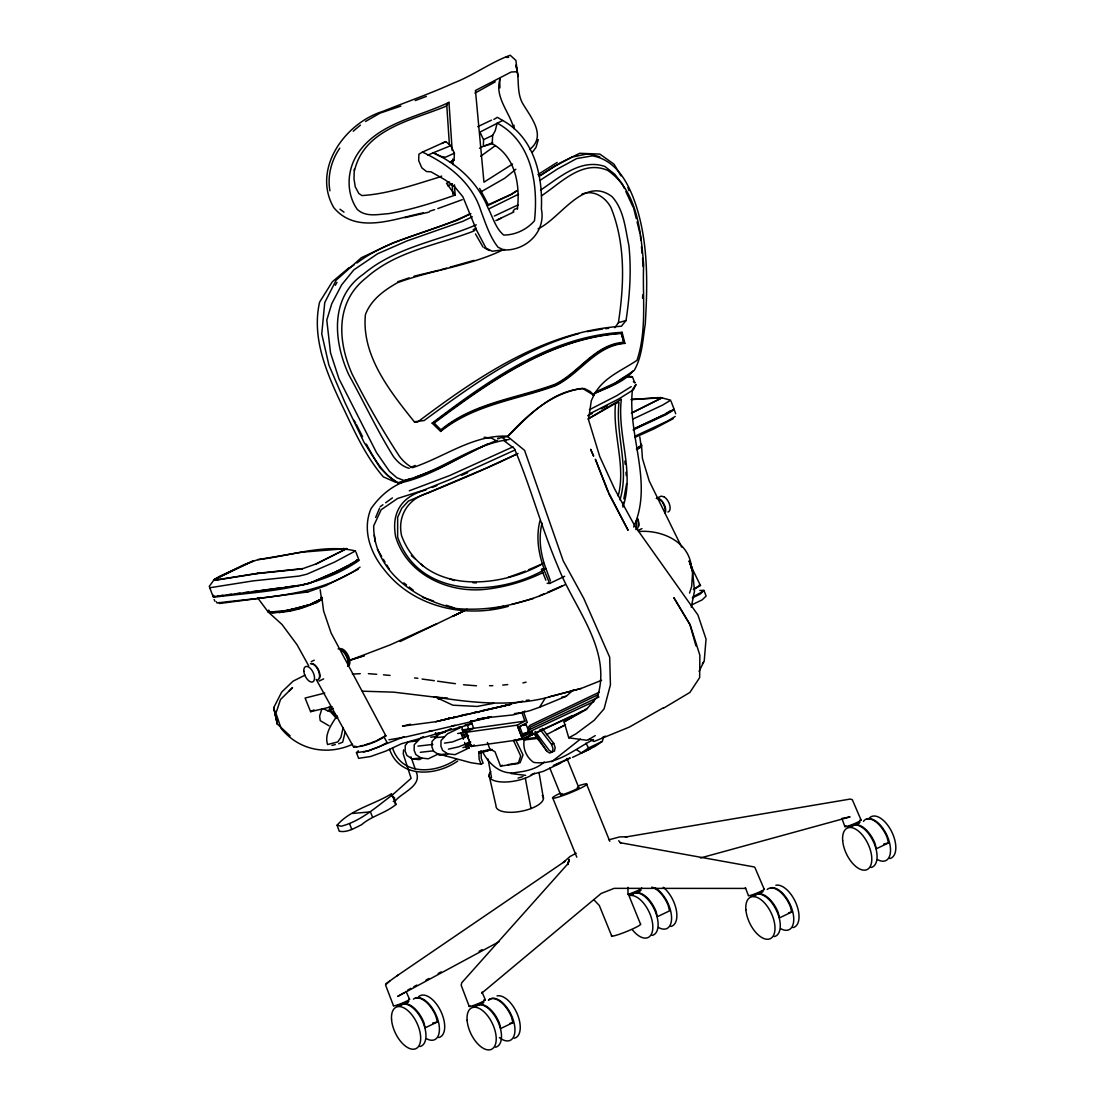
<?xml version="1.0" encoding="UTF-8"?>
<svg xmlns="http://www.w3.org/2000/svg" width="1105" height="1105" viewBox="0 0 1105 1105"><rect width="100%" height="100%" fill="white"/><g stroke="black" fill="none" stroke-linecap="round" stroke-linejoin="round"><path stroke-width="1.5" d="M643.027 266.54L642.571 258.266M513.977 128.594L514.005 125.197M518.19 76.48L515.869 65.112C519.889 77.488 516.146 91.052 522.361 102.917C530.276 116.688 547.334 135.832 529.544 149.562M499.695 79.215L499.93 87.848M354.263 169.176L354.001 178.955L355.257 186.8L358.807 193.486L361.957 195.571C388.117 193.914 413.574 184.922 438.533 177.38L441.655 176.096M504.64 249.62L492.222 251.249L485.965 248.059L476.365 229.771L462.871 196.759L454.611 186.717L445.218 179.935L431.074 171.841L426.489 171.537L421.792 167.808L418.685 160.584L418.905 154.189L422.455 152.103C448.34 164.355 472.332 182.753 481.062 211.317C485.717 223.638 489.764 236.705 497.996 247.189L503.687 249.951C525.994 250.946 546.174 231.746 541.367 208.776C542.914 175.446 534.102 137.752 502.665 120.473L479.943 132.117L483.562 139.644L483.368 146.316L479.487 148.236M440.674 431.433L440.895 429.831C473.493 402.786 516.463 398.477 554.724 384.388C579.282 372.73 594.835 344.069 624.063 342.246L621.231 333.13C549.696 338.13 488.603 381.874 432.939 423.16L432.152 423.146L440.674 431.433C473.824 404.568 516.85 399.844 555.47 385.728C580.042 373.918 595.623 345.63 624.878 343.351L622.101 332.315C549.862 336.403 487.761 380.907 432.152 423.146M422.455 152.103L445.647 141.606L450.868 145.611L454.39 153.181L454.127 159.894L450.357 162.269M642.571 298.198L642.751 294.855M517.389 209.259C520.193 184.797 515.676 156.799 492.195 143.678L492.664 135.349L495.247 130.735L497.153 123.097C531.988 141.758 538.411 184.991 534.475 220.751C526.919 229.536 515.275 235.103 503.673 235.047C495.579 228.265 492.72 216.911 487.927 207.781C477.954 182.767 457.47 163.83 433.243 152.766L427.676 155.28M538.121 737.297L527.126 738.568L524.143 739.991C522.637 748.486 526.533 757.602 533.701 762.395C556.685 765.655 574.476 749.149 593.551 739.494M615.582 402.98C612.267 434.113 626.162 465.274 618.206 496.007M614.794 327.729L618.413 322.66C624.173 284.496 625.692 244.067 610.982 207.63C605.651 197.339 593.482 189.19 581.852 194.231M414.486 422.179L417.579 422.041C477.664 376.888 543.881 331.486 621.369 326.237L626.038 320.533C629.781 295.643 631.549 270.394 628.856 245.31C625.237 228.652 624.063 209.853 612.046 196.649C584.075 175.46 560.746 218.32 538.08 228.818M345.119 732.311L342.674 742.201L338.683 743.748M320.188 589.725L321.583 599.753C305.629 608.22 286.54 613.814 268.46 612.198L268.777 610.305L268.46 612.198L282.024 624.505L297.052 644.754L308.709 665.845M641.397 444.196C641.743 448.561 630.251 451.641 641.066 446.102L639.809 436.889M539.931 520.911C535.87 536.809 538.466 553.439 544.019 568.633L545.939 568.592L550.497 580.954M542.072 523.079C538.176 538.245 540.607 554.102 545.939 568.592L541.519 569.448L545.884 580.208M622.958 507.098C634.864 471.49 616.963 435.204 621.341 399.25L587.971 418.975M634.781 382.827L632.433 376.833L630.9 376.404M622.64 505.593L623.248 502.223M623.855 498.852L626.59 483.714M500.109 78.704C494.225 96.812 509.184 111.453 513.576 127.628M619.974 499.847C629.753 467.719 615.25 435.08 618.993 402.4L615.54 403.38L588.537 418.754M343.158 727.573L340.893 737.408L337.688 741.994L327.577 744.535C324.179 734.273 331.666 724.079 337.066 715.847M691.233 607.128L694.534 591.009L692.269 568.426L689.064 560.926L691.73 566.976M621.728 333.392C550.525 338.144 489.418 381.888 434.168 423.077L432.939 423.16L440.702 430.77C473.272 403.546 516.325 399.278 554.682 385.327C579.158 373.614 594.573 344.801 623.855 343.185L624.063 342.246M568.895 860.367L567.846 864.552L569.255 859.359L567.873 863.792L461.766 982.732L461.186 985.232L469.224 1006.448M389.941 980.867L385.521 984.942L393.449 1005.633M576.769 749.798L581.341 752.961L595.029 746.414L602.336 741.372L603.496 737.173M538.287 139.562L536.022 147.338L532.251 152.504M321.79 709.079L319.621 716.123L320.243 720.653L329.055 725.819M354.512 170.681C364.139 129.009 411.806 120.376 445.729 106.37L448.975 102.364L452.166 150.446M689.548 593.067L691.647 586.603L692.586 572.57L690.003 562.127L691.509 568.592C690.266 542.168 662.282 529.571 638.814 531.519M393.256 801.415L394.734 801.608L394.499 797.769L391.446 795.78L411.101 778.362L403.284 754.024L403.56 749.894M375.645 517.471L379.568 508.231M601.631 680.293L581.147 688.456L545.359 698.015L539.558 707.241L529.792 710.695L512.761 714.949L489.045 717.463L470.426 721.399M598.15 694.714L530.566 727.021L526.919 733.278L522.154 735.391M498.921 438.699L497.664 438.409L507.596 436.516C527.734 414.444 551.823 392.869 582.39 388.325L593.855 395.272L591.299 400.701L588.523 419.79L599.794 456.669L614.601 488.935L635.168 526.533L697.932 615.002L706.04 639.091L704.216 660.983L702.379 663.774M699.106 671.357L703.664 662.088M633.648 526.988C653.69 482.802 627.184 435.329 632.461 389.568L636.038 384.471L633.372 389.816L618.952 398.836L590.25 413.519M335.298 285.297L336.97 282.41M316.748 601.907L321.445 598.938L309.165 604.946L317.232 602.432L321.03 599.283L321.776 597.032L321.445 598.938L309.165 604.946L279.468 612.557L309.289 604.753L299.662 608.51C290.256 608.247 278.336 614.463 267.852 611.535L257.741 597.957M663.359 707.78L629.256 727.131L593.965 741.524L589.821 739.231L586.686 740.267L568.744 737.808L564.102 721.883L586.313 709.562L597.598 696.468C612.004 649.312 574.103 608.192 558.094 566.906C541.519 528.204 530.87 487.374 514.405 448.616L503.783 440.536M337.094 825.186C350.672 809.426 374.139 804.606 391.502 793.708L396.101 804.412C385.341 813.28 371.957 815.752 361.542 824.731C354.664 828.032 347.177 832.88 339.235 831.222L337.094 825.186L341.169 826.236C361.017 821.112 376.46 806.761 392.51 794.84M339.801 148.139C331.348 160.377 327.246 176.026 329.925 190.792M513.079 211.179L514.543 209.259L517.471 208.127M528.314 730.281L527.596 728.278L529.958 725.322L599.076 692.283M633.124 371.004C623.331 382.896 606.99 387.62 593.316 394.057M423.491 736.607L420.646 737.974L414.251 744.701L414.154 750.323L415.853 754.591L421.046 758.002L428.257 758.804L438.202 754.052M451.227 728.527L438.423 734.645L432.027 741.372L431.931 746.994L433.63 751.262L438.823 754.674L446.033 755.475M463.396 731.828L461.641 727.021L447.428 733.817L441.019 740.543L440.923 746.179L442.622 750.433L447.815 753.859L455.025 754.646L469.238 747.85L468.064 744.646M353.241 131.205L360.437 125.114M316.196 679.409L353.669 747.201L354.802 746.041M321.914 597.874L323.585 610.913L331.099 633.027L385.921 735.889C376.584 742.035 364.802 746.414 353.669 747.201M698.332 586.23L694.396 588.855M689.907 563.951L700.473 585.484L693.346 589.628M701.689 592.114L693.263 596.686M289.165 691.026L292.521 687.642L280.504 699.506L275.96 713.181L281.015 728.236C298.668 750.35 327.232 755.792 352.564 744.287M470.633 721.151L471.724 723.968L401.502 743.734L385.811 751.11L370.451 756.552L358.628 758.32L356.459 752.671L358.379 750.806M514.405 713.595L521.947 712.573L524.861 721.137L517.237 725.156L457.65 733.485M691.371 605.084L702.227 599.808L706.109 596.051L703.94 590.402L700.059 594.159L692.296 597.929M622.101 332.315L621.231 333.13L622.391 337.564M539.558 707.241L566.299 696.233L573.509 689.713L575.885 689.81M394.734 801.608C401.143 792.561 422.124 786.442 416.35 772.215M580.387 739.121L551.685 761.787M349.152 267.576L332.315 281.803L319.58 302.162C311.569 337.799 326.293 371.943 341.169 403.56C353.448 428.892 364.733 455.371 383.338 476.863L395.631 482.277M495.413 145.598L480.647 156.261M515.855 169.286L504.736 178.223L481.117 191.787M544.213 762.091C536.699 768.859 526.629 771.166 516.878 772.354C501.601 775.586 489.156 764.55 482.664 751.925M624.463 377.15L612.156 385.327L594.214 393.449M399.333 1004.998L406.046 1002.249M761 892.357L753.361 895.478L754.453 894.608M762.547 891.997L763.003 891.334L760.71 891.859M850.449 825.96L856.624 824.012M380.217 506.698L382.938 504.736M385.645 502.775L392.427 497.899M396.875 975.908L564.848 861.375L563.163 862.549L569.987 856.527L576.147 853.24M512.568 164.051L483.949 182.187L475.454 90.499L511.159 72.018L517.223 71.728L515.924 60.444L510.22 55.25C490.523 62.391 473.354 75.444 453.672 82.999C430.467 93.566 406.378 101.936 382.717 111.425C344.829 123.125 311.638 169.203 333.738 207.574C356.57 235.047 394.526 218.638 423.353 212.864M385.825 983.795L398.242 974.942M581.341 752.961L588.564 747.947L602.336 741.372M517.251 190.571L511.781 194.204L487.443 205.682M540.428 175.585L553.191 167.131L571.976 157.103M349.871 267.686L354.097 264.896M356.901 263.031C390.258 237.755 433.312 232.437 469.915 213.748M540.469 190.171C559.323 177.67 580.567 158.126 604.946 166.482L614.739 174.217L622.253 183.844L624.422 188.499M540 180.377L557.721 168.844L576.686 158.567L592.349 155.833C617.253 160.156 629.353 184.825 636.383 206.483C648.414 244.467 647.599 284.745 645.265 324.069C642.737 339.705 642.267 356.307 634.229 370.424L615.706 382.703L595.457 392.013M518.549 194.204L489.432 208.583M541.464 195.82C560.857 183.043 582.307 159.355 607.722 170.405C637.433 190.847 640.831 231.829 643.663 264.758C642.254 296.458 647.24 329.718 637.005 360.299C621.632 370.728 603.095 377.565 593.91 395.12L590.125 391.446L584.462 388.532C552.5 390.037 529.212 414.955 508.024 436.185C473.216 434.431 444.293 457.235 412.455 467.677C407.303 464.956 402.773 460.868 399.333 456.158C382.123 429.831 366.459 402.33 352.205 374.277C337.564 341.196 335.133 302.148 366.252 277.769C396.64 250.697 437.539 245.144 474.169 230.917M537.928 174.562L557.182 162.407M516.601 190.875L511.021 194.397L488.203 204.784M539.116 176.123L559.765 163.112L579.711 153.291L599.863 154.092L614.035 164.217L620.982 175.861M631.231 386.612L616.728 395.687L589.393 409.734M636.812 449.625L641.162 446.931L641.508 445.053L636.687 448.81M301.941 568.937L302.549 568.619L257.672 573.288L215.392 580.028L215.047 579.324L253.459 560.788L219.26 576.479L214.177 579.6L209.259 586.382L209.922 587.736L253.211 580.871L299.068 576.078L306.748 574.227L334.456 562.155L355.506 550.912C323.793 543.619 289.496 556.105 257.783 559.669L244.067 564.696L214.177 579.6L214.55 580.387L256.968 573.619L301.941 568.937L316.223 563.895L346.721 548.591L302.038 552.168L257.783 559.669M316.223 563.895L346.721 548.591M350.092 564.917L357.979 560.138M632.474 412.51L661.895 397.869L631.687 399.333M631.411 413.187L661.895 397.869M564.102 721.883L582.736 710.653M349.871 564.724L356.28 560.843M358.849 559.834L337.177 571.244L309.289 583.316M358.2 569.31L325.547 585.774L307.853 591.949L219.619 603.496L219.108 602.446M665.141 413.974L670.265 410.867M674.022 409.112L666.039 413.947L634.45 428.726M674.188 409.72L666.205 414.555L633.082 429.942M673.373 418.588L654.077 428.837L634.878 437.442M360.05 567.141C318.06 596.479 265.96 596.659 217.091 602.985L216.359 601.769M675.238 416.433L667.544 421.046L635.334 436.019M493.866 119.409L497.388 117.323L502.665 120.473M404.568 992.483L397.69 996.42L499.28 941.584M588.482 739.618L595.277 735.612M495.261 81.839L474.998 93.11M365.479 121.495L379.83 113.221L400.894 106.08M663.732 708.07L689.907 692.421L699.645 677.627L699.879 655.279L690.183 624.836L673.829 597.681L689.838 624.394L695.943 645.803M480.896 752.726L492.167 749.452M398.656 1004.97L396.957 1006.323L405.231 1003.478M406.971 1002.636L408.215 1001.945M630.817 893.862L629.118 895.202L633.276 894.042M632.295 893.448L631.204 894.318L638.22 891.141M474.197 1005.647C467.871 1009.97 490.054 1000.826 481.932 1002.484M849.773 825.918L848.074 827.272L854.317 825.297M858.088 823.598L859.925 822.424L857.508 822.755M752.975 895.022L751.276 896.376L761.304 892.688M476.062 228.183L473.244 229.73L476.365 229.771M568.744 737.808L575.995 733.831L594.145 720.322L604.09 708.858L610.43 684.81L609.67 657.213L583.744 598.358L563.246 560.926L524.585 450.357L507.596 436.516M449.832 162.214L454.127 159.894L451.544 161.164M407.786 990.025L410.811 988.367M413.85 986.724L416.889 985.08M425.991 980.135L429.016 978.491M438.119 973.546L441.157 971.889M479.073 951.295L482.112 949.651M518.756 727.145L521.187 725.847M546.436 734.687L565.47 724.811M456.144 759.439C436.033 773.32 402.054 776.442 392.593 748.209M457.76 761C436.351 776.111 399.761 778.873 389.554 749.287M555.111 730.073L565.511 724.645M324.76 693.084L305.091 698.056L310.615 711.675L314.013 709.907M601.175 408.85L607.198 405.742M481.034 764.19L479.142 759.245L478.81 752.104L481.117 750.917L481.214 758.265L483.106 763.196L481.034 764.19L471.241 762.782L438.768 754.038M479.46 753.251L482.471 751.718M304.911 675.183L293.087 681.163L281.678 692.075L273.764 707.573L277.327 724.051L290.104 735.861M587.694 415.742L592.156 413.505M598.979 696.979L528.356 730.156M593.882 701.565L523.245 734.659M441.779 143.512L445.647 141.606M467.056 609.283L400.162 641.508M299.911 569.158L300.601 568.813M336.003 571.672L348.586 565.511M663.856 414.748L634.878 428.395M476.269 224.84C438.63 240.959 395.742 246.926 363.504 274.109C329.552 297.438 333.517 341.417 348.752 374.664C363.807 401.833 376.998 430.19 393.408 456.503C397.399 461.849 402.579 466.711 409.237 468.285M437.027 623.648L390.258 644.864L349.567 660.362L364.36 655.666L348.448 660.61M470.896 213.666L457.387 220.213L392.924 242.893L361.363 257.714L336.169 280.187L324.76 302.535L321.748 333.903L328.931 365.175L345.105 402.842L363.918 442.097L380.079 467.788L387.979 475.91L398.242 483.313C433.795 476.448 463.755 452.608 497.512 440.301M256.968 573.619L257.672 573.288M216.608 580.056L217.312 579.711M513.908 211.939L495.841 220.599M410.715 467.567L415.135 465.44M302.038 552.168L302.729 551.823M517.016 453.975C487.899 468.216 457.898 480.551 428.008 493.051C408.408 498.438 397.178 515.676 401.585 535.745C423.215 593.938 497.057 589.518 542.417 563.895M472.305 216.787L462.954 221.262L406.985 240.918L377.579 253.777L353.807 269.896L341.68 284.8L331.749 303.737L326.79 320.091L330.506 352.757L338.945 378.739L376.501 452.58L389.43 471.269L396.847 477.733L404.002 480.509C440.992 471.6 471.407 444.417 509.074 439.5M512.982 446.834L449.749 475.537L409.264 490.813M514.958 450.025L451.296 478.99L423.353 490.247L397.565 498.493L381.17 509.723L373.683 525.856C373.241 570.415 416.323 600.858 456.476 608.565C494.294 611.949 531.74 601.617 565.263 584.614M572.542 757.381L589.96 749.052M497.775 219.785L500.841 218.32M311.251 661.633L314.276 660.182M657.489 497.885L661.094 496.159L663.829 496.739M464.749 610.582L452.594 616.383L464.28 610.83M319.138 681.053L323.668 678.884M637.972 530.51L641.936 528.618M547.127 583.288L549.668 583.44L564.655 576.271M438.367 699.272L442.18 697.435M463.382 739.3L461.02 733.016L468.644 728.996L467.249 724.576M523.784 733.361L532.334 732.173L533.107 734.231L522.555 739.286L471.283 746.455L465.965 732.325L473.589 728.306L471.062 720.75M464.045 734.093L461.821 735.157L466.78 734.466M422.096 758.265L419.265 759.632L412.055 758.831L406.861 755.419L405.162 751.151L405.245 745.53L408.228 741.842L417.234 741.027M521.947 712.573L525.027 711.109M470.15 742.878L467.18 744.3L466.89 743.541M470.854 744.977L462.967 747.615M474.294 745.005L471.283 746.455L465.965 732.325M532.334 732.173L523.397 736.441L519.668 726.524L527.278 722.504L523.563 711.813M584.283 709.907L587.39 708.416M540.014 729.369L551.575 744.439L553.743 743.403L555.166 747.533L554.489 751.096L551.726 751.966L549.102 750.212L535.11 731.399M602.377 737.546L605.333 736.137M560.732 763.03L543.329 771.345L531.187 774.577M415.618 998.022A22.97 11.879 64.4 0 1 436.019 1016.517L437.373 1022.001L425.19 1027.816L423.823 1022.346A22.97 11.879 64.4 0 0 400.673 1005.26M866.734 818.971A22.97 11.879 64.4 0 1 887.135 837.48L888.489 842.949L876.306 848.778L874.953 843.295A22.97 11.879 64.4 0 0 854.552 824.8M488.396 1000.122A22.97 11.879 64.4 0 1 511.56 1017.208L512.913 1022.678L500.731 1028.506L499.363 1023.023A22.97 11.879 64.4 0 0 476.214 1005.951M767.188 889.484A22.97 11.879 64.4 0 1 790.337 906.57L791.705 912.039L779.508 917.868L778.155 912.399A22.97 11.879 64.4 0 0 753.886 896.569M477.705 126.688L491.532 120.127M342.716 548.702L343.42 548.37M490.413 749.259L495.026 751.787L500.51 766.096L502.333 765.24M333.379 708.429L327.356 710.653L323.834 708.94M483.562 139.644L492.664 135.349M518.038 453.464L486.601 467.94L408.394 501.076L401.764 508.259L397.662 517.251L397.634 537.03C418.353 597.998 495.91 597.197 543.536 570.194M494.336 216.028L518.273 204.812M630.969 399.665L658.677 397.607M337.799 571.064L310.091 583.136L301.886 585.098M523.494 738.471L572.611 715.529M581.479 711.744L524.654 738.32L513.466 740.474L520.69 755.972L518.245 763.555L500.51 766.096M403.173 482.07C389.941 487.346 379.043 497.07 371.004 508.701C362.136 529.557 370.23 552.597 383.946 569.296C412.593 606.769 464.155 618.676 508.369 606.313M522.085 734.811L528.231 731.966M454.39 153.181L445.55 157.214L440.191 156.275L433.243 152.766L450.868 145.611M461.71 475.316L467.719 472.609M425.881 489.985C401.902 496.131 391.142 512.154 395.631 536.657C407.123 574.932 449.086 593.813 486.752 589.186C506.394 586.824 525.414 581.175 543.19 572.501M637.571 448.547L641.162 446.931L641.508 445.053L642.433 458.492L649.201 480.924L681.619 547.044M539.682 595.733L544.42 593.647M547.583 592.252L561.81 586.009M448.975 102.364C417.787 117.379 378.228 122.848 357.73 153.623C346.86 169.99 345.768 193.085 357.288 209.411C365.796 217.423 377.979 214.342 388.408 213.666C411.226 209.839 433.34 202.754 455.122 195.102L454.445 184.797M376.86 740.571L383.794 736.634L387.137 742.519L378.711 747.091L368.006 750.848M657.945 397.938L660.514 397.482L670.694 400.203L662.696 405.038L632.64 419.196M462.249 199.687L437.815 208.596M525.4 571.119L508.12 577.376M528.439 569.807L543.66 563.232M487.567 443.975L438.146 468.534L415.48 477.208M635.361 893.241L640.969 890.368L638.552 890.699M214.55 580.387L215.392 580.028M555.746 764.964L570.346 758.044L569.324 757.781M503.963 249.399C470.274 266.001 432.345 269.731 397.413 282.742C384.084 290.325 371.073 299.69 365.424 314.566C361.335 355.617 390.051 391.474 414.306 421.779L424.154 420.535C471.711 385.562 521.118 349.553 578.799 333.6M449.611 181.98L446.503 183.264L455.122 195.102M432.152 487.471L436.848 485.592M468.561 735.723L452.539 741.911L444.459 743.126M470.758 742.035L458.603 746.856L448.409 749.149M492.706 142.711L483.368 146.316L492.195 143.678M447.732 185.764L452.428 183.955M415.231 100.596L426.364 96.384M371.363 742.726L375.368 741.22M397.8 281.706L409.154 277.866M482.636 710.529L511.822 704.037L435.729 721.717L402.51 726.137L410.521 724.245M484.888 717.988L477.609 719.051L478.672 718.872M364.65 744.977L370.023 743.223M541.519 569.448L544.019 568.633M309.289 604.753L289.109 610.982L288.654 610.278L268.46 612.198M553.301 765.461L568.302 758.831L566.906 758.486M429.845 211.138L434.624 209.619M410.715 478.7L398.007 482.692C382.813 474.363 374.291 458.727 366.321 444.086M608.924 839.8L619.808 836.886L627.226 836.789M440.329 269.896L446.738 268.087M449.956 267.189L474.004 260.379M533.37 598.509L511.781 604.352M404.223 736.704L368.283 750.903L356.459 752.671M406.391 1001.807L408.809 1001.475M618.413 322.66L626.038 320.533M700.446 857.977L850.09 816.885L841.913 818.446L844.883 826.581M360.064 746.207L363.131 745.378M363.421 752.077L366.473 751.262M548.95 696.827L581.147 688.456M331.942 745.405L335.312 744.577M332.066 706.62L310.615 711.675M522.914 682.931L526.091 682.158M478.81 752.104L488.755 749.673M480.454 752.312L490.496 749.867M435.729 721.717L451.779 717.794L448.395 718.126M453.395 717.407L456.641 716.606M459.887 715.819L466.365 714.244M481.78 718.43L490.648 717.173L406.599 736.786L388.946 739.798M414.016 276.209L438.685 270.297M302.204 584.959L309.801 583.164M513.466 703.36L523.024 701.109M490.371 609.352L503.549 606.272M404.913 217.671L429.154 212.077M510.206 704.589L440.619 720.488M883.779 844.027L888.489 842.949M788.556 912.758L791.705 912.039M432.663 1023.064L437.373 1022.001M509.778 1023.396L512.913 1022.678M573.592 156.772L588.205 153.733L599.766 156.744M561.865 697.131L566.299 696.233M493.714 703.305L477.18 706.44L452.843 705.197L435.853 697.241L393.698 692.158L362.357 691.191M451.986 725.875L455.094 725.322M428.947 731.206L432.331 730.598M593.081 395.41L593.855 395.272M587.156 331.638L602.543 329M545.359 698.015C508.521 706.855 470.523 702.587 433.602 696.744M625.389 837.051L850.215 799.067L852.3 799.689L861.085 820.062M465.067 724.963L471.724 723.968L465.951 724.825M276.499 612.363L272.217 612.985L267.852 611.535M522.706 725.142L526.118 724.673L527.596 728.278M464.266 734.825L467.677 734.355M435.384 733.637L445.356 732.242M461.918 729.935L524.861 721.137M430.77 737.242L437.483 736.303M529.696 734.715L533.107 734.231M256.968 591.23L302.411 584.987M481.6 1002.939L474.487 1005.992M466.393 743.472L469.805 743.002M260.545 590.54L282.01 587.667M285.311 587.225L298.516 585.457M518.701 739.107L521.891 738.679M487.402 717.145L490.786 716.703M217.92 596.009L223.044 595.36M226.47 594.918L231.594 594.269M235.02 593.827L240.144 593.164M243.57 592.736L248.694 592.073M252.12 591.645L257.244 590.982M213.251 596.659L258.1 591.106M524.143 739.991L538.273 738.375M417.939 746.11L432.856 744.425M420.314 752.312L433.533 750.82M502.72 685.1L507.761 684.561M508.12 764.619L520.151 762.671L523.024 754.895L515.51 739.521M605.609 328.682L608.662 328.365M526.215 700.349L529.185 700.059M453.754 717.518L456.089 717.297M458.644 727.297L461.641 727.021M435.011 737.698L444.003 736.869M466.241 748.126L469.238 747.85M438.823 754.674L447.815 753.859M412.055 758.831L421.046 758.002M505.399 705.252L508.742 704.99M352.454 813.473L370.424 811.885L372.44 816.94M276.485 612.101L271.609 612.308M352.398 674.091L360.271 673.663M478.631 712.38L474.473 712.269M699.81 590.429L703.94 590.402M476.517 685.804L463.534 684.769M489.529 685.708L492.789 685.68M764.011 889A8.743 0.87 -22.1 0 1 756.801 893.13A8.743 0.87 -22.1 0 1 748.375 895.382L745.64 888.42L614.159 888.351L601.148 893.475L481.739 993.174L482.029 992.11L485.357 999.776M523.673 724.659L526.118 724.673M627.861 376.777L632.433 376.833L626.052 376.377M505.855 57.336L508.645 57.377M472.885 582.68L476.31 582.901M435.853 697.241L440.854 697.587M444.182 697.821L447.525 698.056M368.366 673.663L376.75 674.312M383.476 674.837L390.093 675.431M414.568 677.959L417.828 678.29M484.114 437.249L491.697 438.188L497.361 441.434M510.966 773.541L525.649 775.365M422.082 679.05L434.306 680.708M455.426 683.691L437.552 681.191M623.855 343.185L624.878 343.351M699.147 585.18L700.473 585.484M384.595 735.585L385.921 735.889M355.81 746.455L356.956 746.718M260.504 597.584L262.769 598.15M305.754 591.382L307.853 591.949M356.597 559.752L359.015 560.428C316.265 590.346 263.252 590.995 213.417 597.253L212.602 595.305M659.713 397.828L660.97 398.187M344.553 548.55L345.782 548.895M422.483 597.322L433.519 601.01M446.13 605.222L454.017 607.861M449.721 578.868L454.39 580.553M327.356 710.653L330.547 711.813L336.307 718.195M633.331 381.708L635.182 382.634M484.239 247.741L489.156 250.504M533.95 733.775L546.934 751.248L549.558 753.016L552.32 752.132L552.997 748.568L551.575 744.439M339.981 209.218L344 212.188M403.891 582.888L406.557 584.946M409.209 587.017L413.187 590.111M395.024 803.542L396.101 804.412M434.168 423.077L440.895 429.831M502.568 437.497L506.366 440.729M411.322 555.594L414.969 558.785M421.033 564.089L423.45 566.216M594.241 900.161L599.311 905.465L611.756 936.128M337.771 717.325L330.271 709.893L329.11 707.007M618.717 840.725L620.83 843.129L620.167 842.714L753.79 866.873L754.826 867.328L764.259 889.387M542.182 728.333L553.743 743.403M535.138 733.499L546.934 751.248M483.009 247.05L475.482 233.942M377.371 549.282L381.653 556.437M383.366 559.31L385.079 562.169M386.791 565.028L389.374 569.324M585.912 743.154L588.564 747.947M354.111 420.328L355.686 423.201M479.639 188.416L487.968 204.094M608.579 493.327L628.11 530.303L608.731 492.844L595.36 459.224L607.971 491.78M356.473 424.651L362.537 436.613M213.472 595.181L214.108 596.493M214.936 601.244L214.149 599.545M625.858 191.593L633.082 207.118M406.046 991.434L409.582 999.348M543.84 569.586L549.668 583.44M586.493 783.915L609.794 841.278M567.127 758.9L578.647 787.243M549.82 768.086L560.691 794.868M552.845 798.197L576.782 857.149M674.34 410.121L675.707 413.698M523.024 735.447L523.397 736.441M463.672 734.949L464.735 737.808M461.02 733.016L462.042 735.723M465.26 744.314L466.338 747.146L464.556 742.436M671.136 401.419L673.815 408.532M355.962 552.127L358.628 559.254M209.715 587.611L212.381 594.725M487.402 742.463L490.399 750.461M349.622 823.736L351.791 829.565M435.453 732.781L436.613 735.985M410.977 756.842L415.273 769.135M627.93 187.505L628.994 190.64M745.378 887.577L745.64 888.42M622.75 338.973L623.496 341.776M633.8 208.665L636.259 218.624M637.088 221.939L639.961 233.556M489.059 775.199L496.007 805.738A24.103 9.268 -11 0 0 523.162 810.877A24.103 9.268 -11 0 0 542.251 795.462M525.303 778.127L530.994 808.57M488.065 759.08L491.504 777.561M539.047 772.561L543.439 798.501M374.346 535.027L375.092 541.547M624.891 461.061L625.195 464.28M625.969 472.346L626.273 475.578M640.375 235.213L640.845 240.158M641.466 246.746L642.102 253.321M449.404 144.838L446.682 103.953M452.125 184.079L452.829 194.314M452.732 159.037L453.105 164.673M627.93 887.37L628.013 893.296L640.458 923.96A15.774 1.561 -22.1 0 1 626.065 931.75A15.774 1.561 -22.1 0 1 611.769 935.465M635.914 521.104A9.862 5.097 64.4 0 1 636.024 527.969M637.64 518.48A10.359 5.359 64.4 0 1 638.718 526.242M339.926 648.649A9.862 5.097 64.4 0 1 347.55 654.284A9.862 5.097 64.4 0 1 349.346 665.058M342.011 650.624A10.359 5.359 64.4 0 1 347.592 666.384M637.226 518.701A10.442 5.401 64.4 0 1 635.776 529.544M338.13 648.884A10.442 5.401 64.4 0 1 346.21 654.837A10.442 5.401 64.4 0 1 348.103 666.232M310.975 663.58A8.881 4.6 64.4 0 1 317.839 668.649A8.881 4.6 64.4 0 1 319.469 678.346M664.174 496.946A8.467 4.379 64.4 0 1 669.768 505.261A8.467 4.379 64.4 0 1 667.917 512.002M656.273 498.466A8.881 4.6 64.4 0 1 661.895 501.656M662.751 502.858A8.881 4.6 64.4 0 1 664.768 513.231M310.546 663.704A8.951 4.627 64.4 0 1 318.502 670.915A8.951 4.627 64.4 0 1 317.259 680.21M656.66 498.203A8.951 4.627 64.4 0 1 663.58 503.314A8.951 4.627 64.4 0 1 665.21 513.093M770.544 887.785A22.97 11.879 64.4 0 1 792.768 911.86A22.97 11.879 64.4 0 1 780.696 928.656M775.834 885.257A22.97 11.879 64.4 0 1 796.222 903.752A22.97 11.879 64.4 0 1 793.031 927.62M757.077 894.221A22.97 11.879 64.4 0 1 777.464 912.73A22.97 11.879 64.4 0 1 774.274 936.598M863.461 821.346A22.97 11.879 64.4 0 1 888.254 838.557A22.97 11.879 64.4 0 1 877.494 859.552M869.87 817.576A22.97 11.879 64.4 0 1 891.79 831.913A22.97 11.879 64.4 0 1 889.829 858.53M851.112 826.54A22.97 11.879 64.4 0 1 873.047 840.891A22.97 11.879 64.4 0 1 871.072 867.494M489.004 999.832A22.97 11.879 64.4 0 1 513.728 1021.545A22.97 11.879 64.4 0 1 499.391 1037.567M497.043 995.895A22.97 11.879 64.4 0 1 517.444 1014.39A22.97 11.879 64.4 0 1 514.253 1038.258M478.285 1004.859A22.97 11.879 64.4 0 1 498.687 1023.354A22.97 11.879 64.4 0 1 495.496 1047.222M632.847 894.152A22.97 11.879 64.4 0 1 655.997 911.238L657.351 916.708L669.547 910.879L668.18 905.409A22.97 11.879 64.4 0 0 651.867 887.122M655.431 888.116A22.97 11.879 64.4 0 1 671.495 916.073A22.97 11.879 64.4 0 1 658.539 927.496M663.235 887.301A22.97 11.879 64.4 0 1 676.288 909.981A22.97 11.879 64.4 0 1 670.873 926.46M629.629 895.589A22.97 11.879 64.4 0 1 652.751 925.037A22.97 11.879 64.4 0 1 632.322 929.692M634.919 893.061A22.97 11.879 64.4 0 1 655.306 911.556A22.97 11.879 64.4 0 1 652.116 935.424M413.463 999.155A22.97 11.879 64.4 0 1 437.635 1019.017A22.97 11.879 64.4 0 1 426.378 1038.603M418.74 996.627A22.97 11.879 64.4 0 1 440.674 1010.965A22.97 11.879 64.4 0 1 438.699 1037.567M399.996 1005.591A22.97 11.879 64.4 0 1 421.917 1019.929A22.97 11.879 64.4 0 1 419.955 1046.545M579.227 785.572A18.495 1.837 -22.1 0 1 582.542 787.202A18.495 1.837 -22.1 0 1 556.74 797.548A18.495 1.837 -22.1 0 1 560.18 793.21M577.293 787.409A9.862 0.981 -22.1 0 1 575.677 789.44A9.862 0.981 -22.1 0 1 563.619 794.274A9.862 0.981 -22.1 0 1 562.072 793.514M859.98 820.034A8.743 0.87 -22.1 0 1 858.226 821.927A8.743 0.87 -22.1 0 1 847.797 826.126A8.743 0.87 -22.1 0 1 845.933 825.684M641.632 887.992A8.743 0.87 -22.1 0 1 637.419 890.713A8.743 0.87 -22.1 0 1 627.695 894.415M408.905 999.141A8.743 0.87 -22.1 0 1 402.842 1002.884A8.743 0.87 -22.1 0 1 393.435 1005.633M483.838 999.942A8.743 0.87 -22.1 0 1 483.161 1001.406A8.743 0.87 -22.1 0 1 472.788 1005.702A8.743 0.87 -22.1 0 1 469.874 1005.716M534.571 773.141A24.987 9.614 -11 0 1 502.595 781.995A24.987 9.614 -11 0 1 490.786 771.594M522.955 776.511A20.263 7.79 -11 0 1 518.079 778.044M321.375 597.46L321.583 599.753L321.375 597.46M593.578 455.992L590.678 449.417L593.578 455.992M518.286 727.946L517.237 725.156L522.555 739.286L518.286 727.946M277.327 724.051L273.764 707.573L277.327 724.051M303.82 671.177A8.467 4.379 64.4 0 0 312.328 682.034A8.467 4.379 64.4 0 0 311.334 669.464A8.467 4.379 64.4 0 0 303.82 671.177M745.875 909.664A22.97 11.879 64.4 0 0 768.997 939.112A22.97 11.879 64.4 0 0 766.304 905.023A22.97 11.879 64.4 0 0 745.875 909.664M842.673 840.573A22.97 11.879 64.4 0 0 865.781 870.022A22.97 11.879 64.4 0 0 863.102 835.919A22.97 11.879 64.4 0 0 842.673 840.573M467.097 1020.302A22.97 11.879 64.4 0 0 490.206 1049.75A22.97 11.879 64.4 0 0 487.526 1015.647A22.97 11.879 64.4 0 0 467.097 1020.302M391.557 1019.625A22.97 11.879 64.4 0 0 414.665 1049.073A22.97 11.879 64.4 0 0 411.972 1014.97A22.97 11.879 64.4 0 0 391.557 1019.625"/></g></svg>
